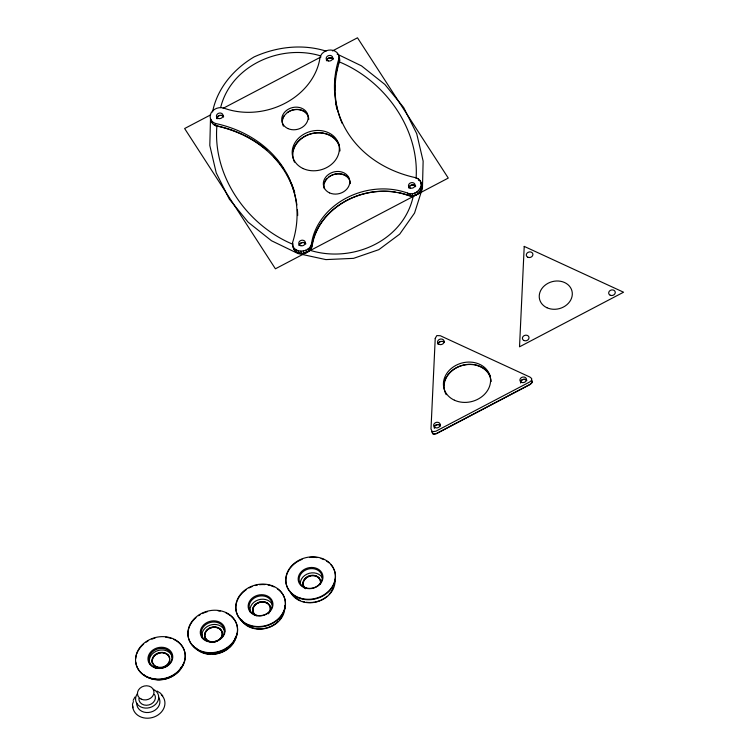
<?xml version="1.0" encoding="UTF-8"?>
<svg xmlns="http://www.w3.org/2000/svg" width="756" height="756" viewBox="0 0 756 756"><rect width="100%" height="100%" fill="white"/><g stroke="black" fill="none" stroke-linecap="round" stroke-linejoin="round"><path stroke-width="1.13" d="M210.499 118.418L209.809 145.473L216.244 172.935L229.285 199.055L248.091 222.151L271.451 240.72L297.93 253.515L325.893 259.601L353.543 258.354L378.841 249.66L399.716 234.114L414.543 213.069L422.453 188.159L423.133 161.104L416.707 133.642L403.657 107.522L384.861 84.436L361.491 65.857L337.138 54.082M216.915 125.761C212.54 176.025 246.891 224.938 292.477 244.131M416.084 178.482C419.523 128.567 384.709 80.684 339.416 61.935M215.337 123.436A121.886 101.758 -15 0 1 292.525 242.714C291.665 253.988 310.281 253.496 311.566 243.309A66.868 55.821 -15 0 1 407.38 193.016C416.868 197.77 427.773 182.253 416.178 177.802A121.886 101.758 -15 0 1 338.99 58.533A9.696 8.099 -15 0 0 330.778 50.028A9.696 8.099 -15 0 0 319.977 57.777A66.868 55.821 -15 0 1 223.974 108.165A9.696 8.099 -15 0 0 211.16 112.814A9.696 8.099 -15 0 0 215.337 123.445L215.98 125.836A121.886 101.758 -15 0 1 296.9 205.018M293.177 247.24C295.312 256.785 310.867 254.8 312.209 245.709A66.868 55.821 -15 0 1 408.023 195.417C415.809 198.582 425.354 190.2 420.922 182.215M212.559 111.926C217.237 88.225 233.708 69.051 254.101 56.917C276.601 46.768 302.296 43.668 326.072 51.115M217.095 118.739L217.804 116.509M220.629 107.598C230.911 65.47 280.807 43.555 320.657 55.906M413.371 195.634C403.78 241.485 351.238 263.901 308.864 249.924M133.16 700.406L134.927 697.032M210.659 114.865L184.625 128.529L275.411 268.805L448.27 178.076L357.484 37.8L332.489 50.917M223.152 108.306L321.035 56.927M329.786 57.891L332.073 58.392M157.097 691.05L160.329 693.091L162.748 695.822M531.666 380.145L532.526 381.837L530.353 384.369L436.477 433.651L432.952 434.095L431.629 431.411M421.565 184.615L419.854 180.372M432.309 432.715L434.114 434.152L436.344 433.547L530.164 384.294L531.865 382.848L531.931 381.411M421.366 184.284L422.009 186.685M421.158 186.43L421.801 188.83M418.238 178.86L418.663 180.467M420.308 188.499L420.95 190.899M418.881 190.37L419.523 192.771M416.962 191.892L417.605 194.292M414.704 192.978L415.346 195.379M412.237 193.545L412.88 195.946M409.733 193.564L410.385 195.965M407.541 193.082L408.183 195.483M338.99 58.533L339.633 60.934A121.886 101.758 -15 0 0 342.232 123.502M311.548 243.47L312.19 245.861M310.924 245.426L311.566 247.826M309.676 247.373L310.329 249.773M307.919 249.026L308.561 251.427M305.755 250.264L306.397 252.665M303.336 251.02L303.978 253.411M300.831 251.219L301.474 253.619M298.403 250.86L299.045 253.26M296.229 249.971L296.872 252.372M294.453 248.601L295.095 251.001M292.525 242.714L292.959 244.311M292.534 244.84L293.838 249.253M132.839 707.767L132.451 703.987M297.41 209.686A121.886 101.758 -15 0 1 297.694 215.573M215.98 125.846A9.696 8.099 -15 0 1 210.792 119.363M338.971 56.785A9.696 8.099 -15 0 1 339.633 60.934M326.828 60.527A3.345 2.788 -15 0 1 329.673 57.872A3.345 2.788 -15 0 1 333.169 59.308M217.076 118.616A3.345 2.788 -15 0 1 219.788 115.498A3.345 2.788 -15 0 1 223.53 117.133M299.404 245.303A3.345 2.788 -15 0 1 302.249 242.648A3.345 2.788 -15 0 1 305.745 244.084M409.119 188.206A3.345 2.788 -15 0 1 411.84 185.088A3.345 2.788 -15 0 1 415.573 186.713M421.385 189.047A9.195 7.673 -15 0 1 410.555 195.804L408.306 195.284A67.36 56.237 -15 0 0 398.648 192.61M216.726 118.097A3.846 3.213 -15 0 1 220.27 115.271M221.262 115.262A3.846 3.213 -15 0 1 223.653 116.5M326.403 60.782A3.846 3.213 -15 0 1 329.673 57.721M331.629 57.787A3.846 3.213 -15 0 1 333.198 58.684M298.979 245.558A3.846 3.213 -15 0 1 301.757 242.619A3.846 3.213 -15 0 1 305.774 243.46M311.179 247.968A9.195 7.673 -15 0 1 297.25 252.268M216.292 125.713A9.195 7.673 -15 0 1 214.326 124.702M212.795 123.275A9.195 7.673 -15 0 1 211.784 121.527M337.006 109.469A122.33 102.126 -15 0 1 335.844 103.695M334.691 90.484A122.33 102.126 -15 0 1 334.795 85.05M335.021 81.771A122.33 102.126 -15 0 1 335.513 77.395M336.023 74.126A122.33 102.126 -15 0 1 337.667 66.556M338.253 64.411A122.33 102.126 -15 0 1 339.227 61.198A9.195 7.673 -15 0 0 339.198 59.166M311.793 245.946A67.36 56.237 -15 0 1 313.608 238.159M313.957 237.063A67.36 56.237 -15 0 1 395.246 192.005M408.769 187.677A3.846 3.213 -15 0 1 411.822 184.936A3.846 3.213 -15 0 1 415.696 186.08M217.388 125.969A122.33 102.126 -15 0 1 242.667 134.549M243.649 135.022A122.33 102.126 -15 0 1 254.914 141.287M255.887 141.911A122.33 102.126 -15 0 1 266.868 150.151M274.173 157.144A122.33 102.126 -15 0 1 278.558 162.143M279.928 163.872A122.33 102.126 -15 0 1 283.169 168.314M286.656 173.852A122.33 102.126 -15 0 1 290.625 181.563M291.098 182.64A122.33 102.126 -15 0 1 294.727 192.582M324.163 182.98A13.882 11.586 -15 0 1 325.08 181.015M325.675 180.089A13.882 11.586 -15 0 1 327.121 178.35M328.879 176.838A13.882 11.586 -15 0 1 346.531 176.072M347.382 176.724A13.882 11.586 -15 0 1 348.847 178.227M282.546 118.664A13.882 11.586 -15 0 1 284.048 115.772M287.252 112.521A13.882 11.586 -15 0 1 304.904 111.756M305.755 112.408A13.882 11.586 -15 0 1 307.219 113.91M292.865 151.096A24.324 20.308 -15 0 1 295.473 144.869M296.116 143.905A24.324 20.308 -15 0 1 323.625 133.141M324.617 133.349A24.324 20.308 -15 0 1 339.283 144.944M294.5 162.153A23.823 19.883 -15 0 1 293.706 160.215M293.404 159.223A23.823 19.883 -15 0 1 310.621 133.992A23.823 19.883 -15 0 1 339.104 145.832M339.406 146.825A23.823 19.883 -15 0 1 339.973 150.954M283.377 126.167A13.372 11.16 -15 0 1 292.676 110.083A13.372 11.16 -15 0 1 308.817 119.316M324.296 188.66A13.372 11.16 -15 0 1 335.437 174.135A13.372 11.16 -15 0 1 350.434 183.623M438.178 344.367A3.345 2.788 -15 0 1 440.342 341.665A3.345 2.788 -15 0 1 443.914 342.118M520.629 383.075A3.345 2.788 -15 0 1 522.708 379.654A3.345 2.788 -15 0 1 526.781 380.674M434.36 428.359A3.345 2.788 -15 0 1 436.448 424.929A3.345 2.788 -15 0 1 440.521 425.949M434.445 426.271A3.846 3.213 -15 0 1 440.464 425.335M521.347 380.287A3.846 3.213 -15 0 1 526.724 380.06M437.922 343.8A3.846 3.213 -15 0 1 440.72 341.381M442.685 341.296A3.846 3.213 -15 0 1 444.358 342.071M443.659 385.947A24.324 20.308 -15 0 1 444.386 381.638M444.726 380.589A24.324 20.308 -15 0 1 446.72 376.488M447.363 375.515A24.324 20.308 -15 0 1 472.85 364.458M474.872 364.761A24.324 20.308 -15 0 1 485.409 369.618M486.231 370.364A24.324 20.308 -15 0 1 490.521 376.564M446.229 394.698A23.823 19.883 -15 0 1 444.944 391.825M444.641 390.833A23.823 19.883 -15 0 1 461.859 365.611A23.823 19.883 -15 0 1 490.342 377.452M490.644 378.444A23.823 19.883 -15 0 1 491.173 381.525M282.64 594.235A25.071 20.932 -15 0 1 262.918 626.658A25.071 20.932 -15 0 1 236.968 601.313M237.318 600.415A25.071 20.932 -15 0 1 246.361 589.595M249.13 587.932A25.071 20.932 -15 0 1 252.098 586.58M255.207 585.56A25.071 20.932 -15 0 1 257.342 585.068M259.497 584.728A25.071 20.932 -15 0 1 264.883 584.596M268.04 585.002A25.071 20.932 -15 0 1 270.081 585.475M271.073 585.758A25.071 20.932 -15 0 1 273.927 586.864M277.367 588.829A25.071 20.932 -15 0 1 282.12 593.469M256.879 615.781A8.864 7.399 -15 0 1 254.356 605.395A8.864 7.399 -15 0 1 266.877 602.749A8.864 7.399 -15 0 1 268.295 613.362M256.067 615.724A8.864 7.399 -15 0 1 254.942 605.282A8.864 7.399 -15 0 1 267.293 603.373A8.864 7.399 -15 0 1 268.418 613.806M270.695 607.351A9.28 7.749 -15 0 1 270.913 609.374M253.118 613.135A9.28 7.749 -15 0 1 252.778 612.18M252.967 608.117A9.28 7.749 -15 0 1 253.978 606.189M254.687 605.301A9.28 7.749 -15 0 1 267.615 603.297M269.873 605.499A9.28 7.749 -15 0 1 270.355 606.397M250.264 612.143A11.699 9.771 -15 0 1 258.278 599.886A11.699 9.771 -15 0 1 272.434 604.847M282.753 614.59A22.567 18.843 -15 0 1 279.512 619.929M278.265 621.3A22.567 18.843 -15 0 1 267.596 627.678M266.651 627.952A22.567 18.843 -15 0 1 256.038 628.614M254.177 628.264A22.567 18.843 -15 0 1 250.642 627.149M249.801 626.781A22.567 18.843 -15 0 1 247.439 625.495M245.322 623.946A22.567 18.843 -15 0 1 241.967 620.147M284.691 605.745A23.408 19.543 -15 0 1 267.208 628.047A23.408 19.543 -15 0 1 240.247 618.597M333.963 569.4A25.071 20.932 -15 0 1 313.466 599.31A25.071 20.932 -15 0 1 286.051 577.726M286.212 576.8A25.071 20.932 -15 0 1 289.69 568.833M290.295 568.011A25.071 20.932 -15 0 1 302.098 559.317M309.497 557.474A25.071 20.932 -15 0 1 317.01 557.569M321.083 558.504A25.071 20.932 -15 0 1 323.937 559.601M326.554 561.028A25.071 20.932 -15 0 1 328.907 562.747M330.948 564.741A25.071 20.932 -15 0 1 333.566 568.569M304.64 587.592A8.864 7.399 -15 0 1 310.442 575.448A8.864 7.399 -15 0 1 320.175 584.303M305.481 588.735A8.864 7.399 -15 0 1 309.44 576.195A8.864 7.399 -15 0 1 320.563 583.774M303.855 587.658A9.28 7.749 -15 0 1 303.364 586.76M303.024 585.805A9.28 7.749 -15 0 1 311.151 575.666M312.351 575.543A9.28 7.749 -15 0 1 313.542 575.562M314.713 575.713A9.28 7.749 -15 0 1 319.486 578.302M320.109 579.124A9.28 7.749 -15 0 1 320.941 580.977M300.236 583.226A11.699 9.771 -15 0 1 309.261 573.294A11.699 9.771 -15 0 1 322.056 577.348M333.311 587.403A22.567 18.843 -15 0 1 329.144 594.254M327.131 596.21A22.567 18.843 -15 0 1 320.61 600.283M319.703 600.661A22.567 18.843 -15 0 1 314.978 602.022M314.014 602.192A22.567 18.843 -15 0 1 306.284 602.239M304.422 601.889A22.567 18.843 -15 0 1 302.617 601.398M300.047 600.406A22.567 18.843 -15 0 1 295.568 597.571M334.936 579.37A23.408 19.543 -15 0 1 316.962 601.814A23.408 19.543 -15 0 1 290.124 591.447M231.043 616.149A25.071 20.932 -15 0 1 229.635 646.144A25.071 20.932 -15 0 1 194.566 647.656A25.071 20.932 -15 0 1 195.965 617.661M198.497 615.734A25.071 20.932 -15 0 1 200.312 614.59M202.23 613.588A25.071 20.932 -15 0 1 207.342 611.698M218.087 610.829A25.071 20.932 -15 0 1 220.185 611.141M226.063 613.003A25.071 20.932 -15 0 1 230.287 615.545M208.892 641.475A8.864 7.399 -15 0 1 205.963 631.666A8.864 7.399 -15 0 1 217.596 627.839A8.864 7.399 -15 0 1 221.536 637.308M217.652 641.097A8.864 7.399 -15 0 1 216.603 641.57M215.507 641.938A8.864 7.399 -15 0 1 214.373 642.175M212.086 642.269A8.864 7.399 -15 0 1 209.903 641.863M202.06 635.512A11.699 9.771 -15 0 1 202.221 634.218M222.689 635.645A9.28 7.749 -15 0 1 222.406 636.665M205.509 639.283A9.28 7.749 -15 0 1 205.018 638.385M204.678 637.431A9.28 7.749 -15 0 1 204.489 636.429M204.46 635.409A9.28 7.749 -15 0 1 211.614 627.537A9.28 7.749 -15 0 1 221.763 630.75M222.255 631.647A9.28 7.749 -15 0 1 222.595 632.602M202.589 638.603A11.699 9.771 -15 0 1 202.164 637.393M201.928 636.136A11.699 9.771 -15 0 1 211.652 624.74A11.699 9.771 -15 0 1 224.759 631.307M235.645 636.552A22.567 18.843 -15 0 1 229.493 647.202M228.057 648.44A22.567 18.843 -15 0 1 212.748 654.101M209.837 654.063A22.567 18.843 -15 0 1 199.338 650.746M198.611 650.255A22.567 18.843 -15 0 1 195.965 648.024M236.666 633.566A23.408 19.543 -15 0 1 236.344 636.165M236.155 637.024A23.408 19.543 -15 0 1 217.123 653.789A23.408 19.543 -15 0 1 193.498 646.049M173.738 639.406A25.071 20.932 -15 0 1 173.436 675.354A25.071 20.932 -15 0 1 135.768 662.143M135.749 658.457A25.071 20.932 -15 0 1 136.486 654.772M136.779 653.864A25.071 20.932 -15 0 1 137.951 651.19M138.424 650.321A25.071 20.932 -15 0 1 143.649 644.074M146.173 642.137A25.071 20.932 -15 0 1 147.996 641.003M151.909 639.132A25.071 20.932 -15 0 1 155.018 638.102M165.762 637.242A25.071 20.932 -15 0 1 170.884 638.31M169.779 659.931A8.864 7.399 -15 0 1 166.963 665.346M166.074 666.027A8.864 7.399 -15 0 1 164.043 667.094M161.812 667.69A8.864 7.399 -15 0 1 157.343 667.378M156.331 666.99A8.864 7.399 -15 0 1 156.445 654.29A8.864 7.399 -15 0 1 169.75 658.958M152.117 662.946A9.28 7.749 -15 0 1 152.032 659.903M152.306 658.892A9.28 7.749 -15 0 1 153.317 656.955M154.016 656.076A9.28 7.749 -15 0 1 160.244 652.806M163.806 652.853A9.28 7.749 -15 0 1 169.694 657.162M150.028 664.118A11.699 9.771 -15 0 1 158.354 650.434A11.699 9.771 -15 0 1 172.434 658.079M181.355 666.953A22.567 18.843 -15 0 1 164.071 679.172M163.107 679.332A22.567 18.843 -15 0 1 154.441 679.228M153.515 679.03A22.567 18.843 -15 0 1 151.71 678.538M183.075 664.25A23.408 19.543 -15 0 1 181.988 666.745M181.544 667.548A23.408 19.543 -15 0 1 146.135 676.403M145.369 675.902A23.408 19.543 -15 0 1 143.933 674.796M161.359 694.802A16.301 13.608 -15 0 1 154.385 716.886A16.301 13.608 -15 0 1 132.687 706.01M132.914 703.307A16.301 13.608 -15 0 1 133.406 701.521M158.59 697.249A11.699 9.771 -15 0 1 150.888 712.067A11.699 9.771 -15 0 1 136.76 703.137M154.47 694.348A8.354 6.974 -15 0 1 148.97 704.932A8.354 6.974 -15 0 1 138.877 698.553M153.336 689.368A11.699 9.771 -15 0 1 156.936 702.711A11.699 9.771 -15 0 1 140.956 707.011A11.699 9.771 -15 0 1 137.356 693.677M435.229 338.395L430.986 429.011L432.309 431.695L435.834 431.251L529.71 381.969L531.6 380.344L531.685 378.548L529.937 377.074L440.304 335.73L436.807 335.588L435.229 338.395M524.22 246.399L519.523 346.815L623.549 292.213L524.22 246.399M527.839 257.238A3.345 2.788 -15 0 0 532.914 254.583A3.345 2.788 -15 0 0 528.066 252.343A3.345 2.788 -15 0 0 527.839 257.238M546.928 307.739A16.717 13.958 -15 0 0 572.301 294.424A16.717 13.958 -15 0 0 548.072 283.254A16.717 13.958 -15 0 0 546.928 307.739M610.205 295.227A3.345 2.788 -15 0 0 615.28 292.563A3.345 2.788 -15 0 0 610.442 290.332A3.345 2.788 -15 0 0 610.205 295.227M523.946 340.512A3.345 2.788 -15 0 0 529.02 337.847A3.345 2.788 -15 0 0 524.173 335.617A3.345 2.788 -15 0 0 523.946 340.512M328.217 60.943A3.345 2.788 -15 0 0 332.753 57.598A3.345 2.788 -15 0 0 327.442 56.161A3.345 2.788 -15 0 0 328.217 60.943M218.219 118.456A3.345 2.788 -15 0 0 223.039 115.441A3.345 2.788 -15 0 0 217.945 113.598A3.345 2.788 -15 0 0 218.219 118.456M300.793 245.719A3.345 2.788 -15 0 0 305.329 242.383A3.345 2.788 -15 0 0 300.019 240.937A3.345 2.788 -15 0 0 300.793 245.719M410.262 188.036A3.345 2.788 -15 0 0 415.082 185.022A3.345 2.788 -15 0 0 409.988 183.179A3.345 2.788 -15 0 0 410.262 188.036M303.165 168.579A23.823 19.883 -15 0 0 339.321 149.603A23.823 19.883 -15 0 0 304.791 133.68A23.823 19.883 -15 0 0 303.165 168.579M287.875 128.548A13.372 11.16 -15 0 0 308.174 117.898A13.372 11.16 -15 0 0 288.792 108.958A13.372 11.16 -15 0 0 287.875 128.548M329.503 192.865A13.372 11.16 -15 0 0 349.792 182.205A13.372 11.16 -15 0 0 330.419 173.266A13.372 11.16 -15 0 0 329.503 192.865M439.075 344.339A3.345 2.788 -15 0 0 444.15 341.674A3.345 2.788 -15 0 0 439.302 339.444A3.345 2.788 -15 0 0 439.075 344.339M521.442 382.328A3.345 2.788 -15 0 0 526.516 379.663A3.345 2.788 -15 0 0 521.678 377.433A3.345 2.788 -15 0 0 521.442 382.328M435.182 427.612A3.345 2.788 -15 0 0 440.257 424.948A3.345 2.788 -15 0 0 435.409 422.708A3.345 2.788 -15 0 0 435.182 427.612M454.403 400.198A23.823 19.883 -15 0 0 490.559 381.222A23.823 19.883 -15 0 0 456.038 365.299A23.823 19.883 -15 0 0 454.403 400.198M250.141 625.325A25.071 20.932 -15 0 0 285.267 601.492A25.071 20.932 -15 0 0 246.239 589.151A25.071 20.932 -15 0 0 250.141 625.325M255.811 615.1A11.699 9.771 -15 0 0 272.198 603.978A11.699 9.771 -15 0 0 253.988 598.223A11.699 9.771 -15 0 0 255.811 615.1M255.348 615.327A12.54 10.471 -15 0 0 272.907 603.411A12.54 10.471 -15 0 0 253.392 597.24A12.54 10.471 -15 0 0 255.348 615.327M300.151 598.062A25.071 20.932 -15 0 0 335.267 574.229A25.071 20.932 -15 0 0 296.248 561.888A25.071 20.932 -15 0 0 300.151 598.062M305.821 587.837A11.699 9.771 -15 0 0 322.207 576.715A11.699 9.771 -15 0 0 303.997 570.96A11.699 9.771 -15 0 0 305.821 587.837M305.348 588.064A12.54 10.471 -15 0 0 322.916 576.148A12.54 10.471 -15 0 0 303.402 569.977A12.54 10.471 -15 0 0 305.348 588.064M202.277 651.464A25.071 20.932 -15 0 0 237.403 627.631A25.071 20.932 -15 0 0 198.374 615.289A25.071 20.932 -15 0 0 202.277 651.464M209.781 641.419A8.864 7.399 -15 0 0 222.188 632.999A8.864 7.399 -15 0 0 208.401 628.633A8.864 7.399 -15 0 0 209.781 641.419M207.947 641.239A11.699 9.771 -15 0 0 224.334 630.117A11.699 9.771 -15 0 0 206.123 624.361A11.699 9.771 -15 0 0 207.947 641.239M207.484 641.466A12.54 10.471 -15 0 0 225.042 629.54A12.54 10.471 -15 0 0 205.528 623.369A12.54 10.471 -15 0 0 207.484 641.466M149.953 677.877A25.071 20.932 -15 0 0 185.078 654.034A25.071 20.932 -15 0 0 146.05 641.693A25.071 20.932 -15 0 0 149.953 677.877M157.22 666.934A8.864 7.399 -15 0 0 169.627 658.514A8.864 7.399 -15 0 0 155.84 654.157A8.864 7.399 -15 0 0 157.22 666.934M155.623 667.652A11.699 9.771 -15 0 0 172.018 656.529A11.699 9.771 -15 0 0 153.799 650.765A11.699 9.771 -15 0 0 155.623 667.652M155.16 667.869A12.54 10.471 -15 0 0 172.718 655.953A12.54 10.471 -15 0 0 153.203 649.782A12.54 10.471 -15 0 0 155.16 667.869M141.296 699.158A8.354 6.974 -15 0 0 153.988 692.505A8.354 6.974 -15 0 0 141.873 686.911A8.354 6.974 -15 0 0 141.296 699.158"/></g></svg>
